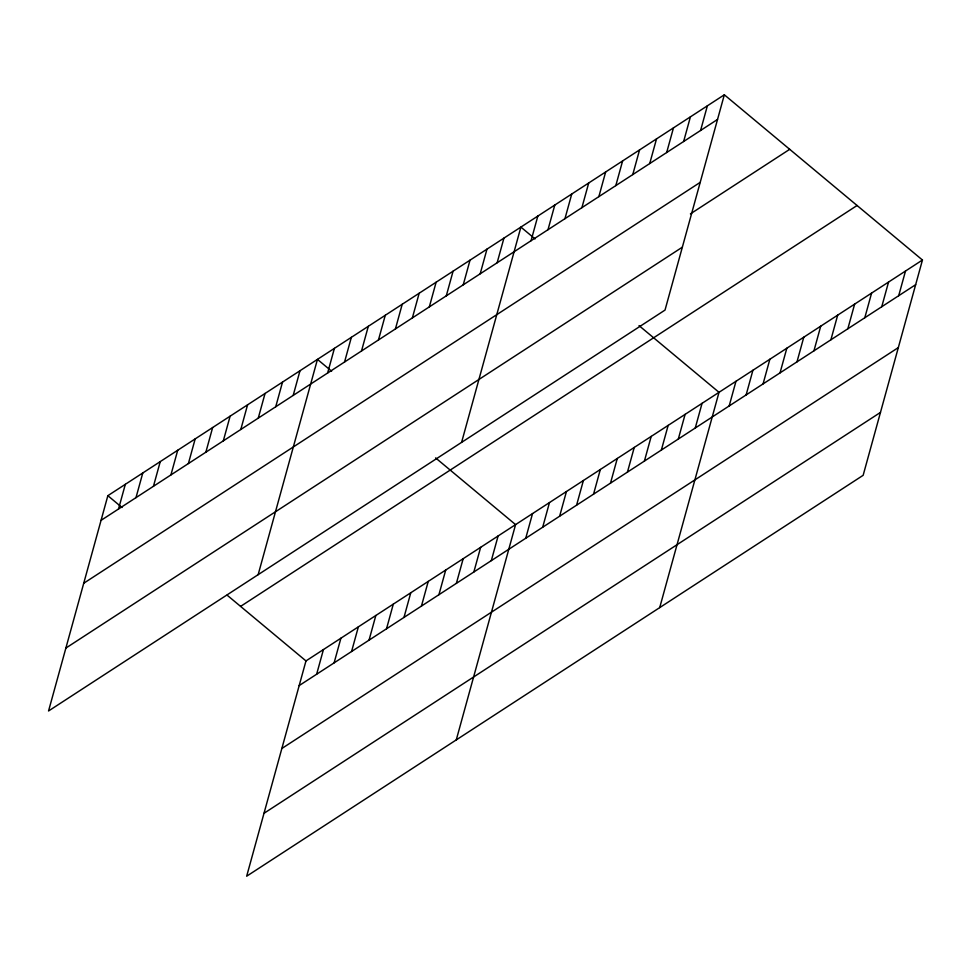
<?xml version="1.0" encoding="UTF-8"?>
<svg xmlns="http://www.w3.org/2000/svg" width="971" height="971" viewBox="0 0 971 971"><rect width="100%" height="100%" fill="white"/><g stroke="black" fill="none" stroke-linecap="round" stroke-linejoin="round"><path stroke-width="1.46" d="M724.33 94.794L107.854 495.683L48.55 710.978L665.026 310.077L724.33 94.794L922.45 260.022L863.146 475.317L246.67 876.206L305.974 660.923L922.45 260.022M118.523 508.998L125.32 484.335M135.989 497.638L142.786 472.974M153.454 486.277L160.251 461.613M170.92 474.916L177.717 450.253M188.386 463.568L195.183 438.892M205.852 452.207L212.649 427.531M223.318 440.846L230.115 416.183M240.796 429.485L247.581 404.822M258.262 418.125L265.047 393.461M275.728 406.764L282.512 382.101M293.193 395.415L299.99 370.74M258.152 574.674L317.456 359.379L331.621 371.201M327.615 373.022L334.4 348.358M344.559 362.001L351.356 337.338M361.515 350.98L368.312 326.317M378.472 339.947L385.269 315.284M395.428 328.926L402.212 304.263M412.372 317.905L419.169 293.242M316.643 674.226L323.44 649.563M429.328 306.885L436.125 282.209M334.109 662.865L340.906 638.202M446.284 295.852L453.081 271.188M351.575 651.505L358.372 626.841M463.24 284.831L470.025 260.167M369.041 640.144L375.838 615.48M480.184 273.81L486.981 249.134M386.519 628.795L393.304 604.12M497.14 262.777L503.937 238.113M403.985 617.435L410.769 592.771M461.589 442.375L520.893 227.093L535.057 238.902M421.45 606.074L428.235 581.411M531.052 240.735L537.837 216.06M438.916 594.713L445.713 570.05M547.996 229.702L554.793 205.039M456.382 583.353L463.179 558.689M564.952 218.681L571.749 194.018M473.848 571.992L480.645 547.328M581.908 207.66L588.705 182.997M491.314 560.643L498.111 535.968M598.864 196.628L605.649 171.964M456.273 739.902L515.577 524.619L435.603 457.911M615.808 185.607L622.605 160.943M525.736 538.262L532.533 513.586M632.764 174.586L639.561 149.922M542.692 527.229L549.477 502.565M649.72 163.553L656.517 138.889M559.636 516.208L566.433 491.544M666.676 152.532L673.473 127.869M576.592 505.187L583.389 480.511M683.633 141.511L690.417 116.848M593.548 494.154L600.345 469.491M700.577 130.49L707.374 105.815M610.504 483.133L617.289 458.47M627.448 472.112L634.245 447.437M644.404 461.079L651.201 436.416M661.36 450.059L668.157 425.395M678.316 439.038L685.101 414.362M695.26 428.005L702.057 403.341M659.71 607.603L719.013 392.32L639.039 325.625M729.172 405.963L735.969 381.3M746.129 394.93L752.913 370.267M763.072 383.909L769.869 359.246M780.029 372.888L786.826 348.225M796.985 361.867L803.782 337.192M813.941 350.834L820.726 326.171M830.885 339.814L837.682 315.15M847.841 328.793L854.638 304.117M864.797 317.76L871.594 293.096M881.753 306.739L888.538 282.076M898.697 295.718L905.494 271.043M101.057 520.359L717.533 119.457M83.724 583.255L700.2 182.366M690.405 213.887L789.702 149.316M65.882 648.07L682.358 247.18M240.59 606.39L857.065 205.5M299.177 685.587L915.653 284.685M281.857 748.495L898.333 347.594M264.003 813.297L880.479 412.408M107.854 495.683L122.018 507.505M227.117 595.162L305.974 660.923"/></g></svg>
